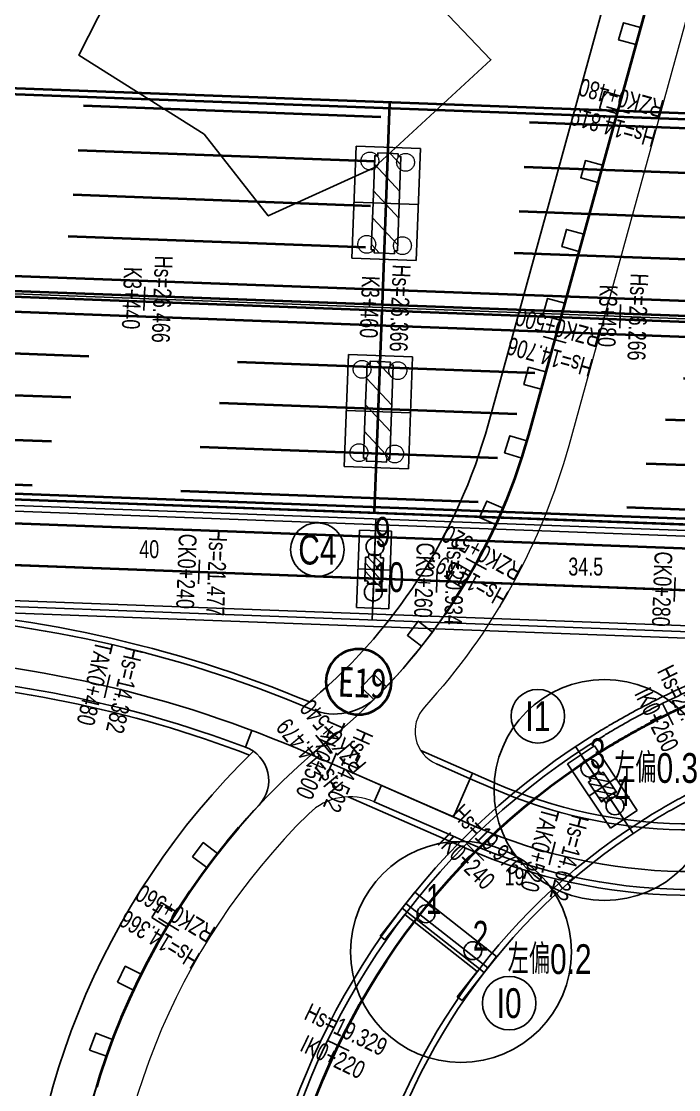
# Model space of a CAD drawing. Extents: x 0 to 558779, y 0 to 2762081.
# Drawn here: x 519651.9 to 519707.1, y 2757585.3 to 2757675 of the extents above; entities that cross this region are included whole.
import ezdxf
from ezdxf.enums import TextEntityAlignment as Align

# ---------------------------------------------------------------- set-up
doc = ezdxf.new("R2010")
doc.units = 0
doc.header["$LTSCALE"] = 20
for name, pattern in [('CENTER', [2, 1.25, -0.25, 0.25, -0.25]), ('DASHED', [19.05, 12.7, -6.35]), ('HIDDEN', [0.375, 0.25, -0.125])]:
    doc.linetypes.add(name, pattern=pattern)
for name, color, linetype in [('B-标线', 8, 'Continuous'), ('DL-中心线', 10, 'Continuous'), ('DL-人行道边线', 1, 'Continuous'), ('DL-树池', 110, 'Continuous'), ('DL-非机动车道边线', 6, 'Continuous'), ('K-控制', 230, 'Continuous'), ('L-主桥边线', 240, 'Continuous'), ('L-洛秀互通匝道边线', 140, 'Continuous'), ('L-辅路绿化带', 3, 'Continuous'), ('QL-主线桥墩', 191, 'Continuous'), ('QL-分孔线', 4, 'Continuous'), ('QL-墩号', 6, 'Continuous'), ('QL-桥墩', 191, 'Continuous'), ('QL-桥跨数值', 6, 'Continuous'), ('RD-红线', 230, 'Continuous'), ('XW_2022', 7, 'Continuous'), ('XW_A', 7, 'Continuous'), ('XW_C', 7, 'Continuous'), ('XW_I', 7, 'Continuous'), ('XW_RZ-海江左慢行', 7, 'Continuous'), ('XW_TA', 7, 'Continuous'), ('XW_海江大道（2000坐标）', 7, 'Continuous'), ('XW_红树林', 7, 'Continuous'), ('主线墩中心线', 6, 'Continuous'), ('主线墩号', 1, 'Continuous'), ('桩号-2022', 7, 'Continuous'), ('桩号-C', 7, 'Continuous'), ('桩号-I', 7, 'Continuous'), ('桩号-RZ-海江左慢行', 7, 'Continuous'), ('桩号-红树林', 7, 'Continuous'), ('点划线', 6, 'CENTER'), ('粗实线', 1, 'Continuous'), ('设计高-2022', 7, 'Continuous'), ('设计高-C', 7, 'Continuous'), ('设计高-I', 7, 'Continuous'), ('设计高-RZ-海江左慢行', 7, 'Continuous'), ('设计高-地面高-2022', 7, 'Continuous'), ('设计高-地面高-C', 7, 'Continuous'), ('设计高-地面高-I', 7, 'Continuous'), ('设计高-地面高-RZ-海江左慢行', 7, 'Continuous'), ('设计高-地面高-红树林', 7, 'Continuous'), ('设计高-红树林', 7, 'Continuous')]:
    doc.layers.add(name, color=color, linetype=linetype)
doc.layers.add('偏心', color=4, linetype='Continuous', plot=False)
doc.layers.add('坐标标注', color=6, linetype='Continuous', plot=False)
doc.layers.add('构造细实', color=5, linetype='Continuous', lineweight=15)
doc.layers.add('细虚线', color=2, linetype='DASHED', lineweight=15)
doc.styles.get("Standard").update_dxf_attribs({"font": 'fsdb_e.shx', "width": 0.7, "bigfont": 'hzdx.shx'})
doc.styles.add('仿宋', font='simfang_0.ttf', dxfattribs={"width": 0.8})
pattern_1 = [(0, (0, 2e-10), (0, 6.985), [5.08, -1.905]), (90, (0, 2e-10), (-6.985, 4e-16), [5.08, -1.905])]

# ---------------------------------------------------------------- blocks, each defined once
blk = doc.blocks.new('shuchi02')
at = {"layer": 'DL-树池', "color": 3}
blk.add_lwpolyline([(-0.75, 0), (0.75, 0), (0.75, -1.5), (-0.75, -1.5)], close=True, dxfattribs=at)
blk = doc.blocks.new('shuchi01')
at = {"layer": 'DL-树池', "color": 3}
blk.add_lwpolyline([(-0.75, 1.5), (0.75, 1.5), (0.75, 0), (-0.75, 0)], close=True, dxfattribs=at)
blk = doc.blocks.new('(9-1)8.5m花瓶墩单排桩2根1.5')
h = blk.add_hatch()
h.set_pattern_fill('ANGLE', color=256)
h.set_pattern_definition(pattern_1)
h.paths.add_polyline_path([(-1.25, -0.5), (-1.25, 0.5), (-1, 0.5), (-1, 0.75), (1, 0.75), (1, 0.5), (1.25, 0.5), (1.25, -0.5), (1, -0.5), (1, -0.75), (-1, -0.75), (-1, -0.5)])
h = blk.add_hatch()
h.set_pattern_fill('ANGLE', color=256)
h.set_pattern_definition(pattern_1)
h.paths.add_polyline_path([(-1.25, -0.5), (-1.25, 0.5), (-1, 0.5), (-1, 0.75), (1, 0.75), (1, 0.5), (1.25, 0.5), (1.25, -0.5), (1, -0.5), (1, -0.75), (-1, -0.75), (-1, -0.5)])
h = blk.add_hatch()
h.set_pattern_fill('ANSI31', color=3, scale=0.15)
h.paths.add_polyline_path([(-1.25, -0.5), (-1.25, 0.5), (-1, 0.5), (-1, 0.75), (1, 0.75), (1, 0.5), (1.25, 0.5), (1.25, -0.5), (1, -0.5), (1, -0.75), (-1, -0.75), (-1, -0.5)])
at = {"layer": 'QL-桥墩', "color": 1}
for p, q in [((-3.25, -1.35), (-3.25, 1.35)), ((-3.25, 1.35), (3.25, 1.35)), ((3.25, 1.35), (3.25, -1.35)), ((3.25, -1.35), (-3.25, -1.35))]:
    blk.add_line(p, q, dxfattribs=at)
at = {"layer": 'QL-桥墩', "color": 3, "linetype": 'CENTER'}
for p, q in [((0, -1.35), (0, 1.35)), ((3.25, 0), (-3.25, 0))]:
    blk.add_line(p, q, dxfattribs=at)
at = {"layer": 'QL-桥墩', "color": 1, "ltscale": 0.1}
blk.add_lwpolyline([(-1.25, -0.5), (-1.25, 0.5), (-1, 0.5), (-1, 0.75), (1, 0.75), (1, 0.5), (1.25, 0.5), (1.25, -0.5), (1, -0.5), (1, -0.75), (-1, -0.75), (-1, -0.5)], close=True, dxfattribs=at)
at = {"layer": 'QL-桥墩', "color": 3}
for centre in [(-1.9, 0), (1.9, 0)]:
    blk.add_circle(centre, 0.75, dxfattribs=at)
blk = doc.blocks.new('8.75米桩柱式台')
at = {"layer": 'QL-桥墩', "color": 1}
for p, q in [((4.375, 1.2), (-4.375, 1.2)), ((-4.375, 1.2), (-4.375, -0.5)), ((4.375, 1.2), (4.375, -0.5)), ((4.375, -0.5), (-4.375, -0.5))]:
    blk.add_line(p, q, dxfattribs=at)
at = {"layer": 'QL-桥墩', "color": 3}
for p, q in [((4.375, 0), (-4.375, 0)), ((-4.375, -0.5), (-4.375, -3.5)), ((3.875, -0.8), (-3.875, -0.8)), ((-3.875, -0.8), (-3.875, -3.5)), ((3.875, -0.8), (3.875, -3.5)), ((4.375, -0.5), (4.375, -3.5)), ((-3.875, -3.5), (-4.375, -3.5)), ((4.375, -3.5), (3.875, -3.5))]:
    blk.add_line(p, q, dxfattribs=at)
for centre in [(-2.5, 0.35), (2.5, 0.35)]:
    blk.add_circle(centre, 0.75, dxfattribs=at)
blk = doc.blocks.new('E12-E19')
at = {"layer": '构造细实'}
h = blk.add_hatch(dxfattribs=at)
h.set_pattern_fill('ANSI31', color=4, scale=50, style=0)
h.paths.add_polyline_path([(56099.2, 44434), (56494.2, 44434), (56889.2, 44434), (56889.2, 44459), (56914.2, 44459), (56914.2, 44544), (56914.2, 44629), (56889.2, 44629), (56889.2, 44654), (56494.2, 44654), (56099.2, 44654), (56099.2, 44629), (56074.2, 44629), (56074.2, 44544), (56074.2, 44459), (56099.2, 44459)])
at = {"layer": '粗实线'}
for p, q in [((56024.2, 44814), (56024.2, 44274)), ((56964.2, 44814), (56024.2, 44814)), ((56964.2, 44814), (56964.2, 44274)), ((56964.2, 44274), (56024.2, 44274))]:
    blk.add_line(p, q, dxfattribs=at)
at = {"layer": '粗实线', "color": 4}
for points in [[(56099.2, 44434), (56099.2, 44459), (56074.2, 44459), (56074.2, 44544), (56074.2, 44629), (56099.2, 44629), (56099.2, 44654)], [(56099.2, 44434), (56494.2, 44434), (56889.2, 44434), (56889.2, 44459), (56914.2, 44459), (56914.2, 44544), (56914.2, 44629), (56889.2, 44629), (56889.2, 44654), (56494.2, 44654), (56099.2, 44654)]]:
    blk.add_lwpolyline(points, dxfattribs=at)
at = {"layer": '细虚线', "ltscale": 5}
for centre in [(56144.2, 44694), (56844.2, 44694), (56144.2, 44394), (56844.2, 44394)]:
    blk.add_circle(centre, 75, dxfattribs=at)
blk = doc.blocks.new('40m水中墩')
at = {"layer": '点划线'}
for p, q in [((0.175, 4.697), (-0.175, -4.697)), ((-2.698, 0.101), (2.698, -0.101))]:
    blk.add_line(p, q, dxfattribs=at)
at = {"xscale": 0.01, "yscale": 0.01, "zscale": 0.01, "rotation": 87.8660175350608}
blk.add_blockref('E12-E19', (424.094, -581.137), dxfattribs=at)
blk = doc.blocks.new('标注墩')
at = {"layer": '主线墩号', "lineweight": 35}
blk.add_circle((0, -28.5), 5.5, dxfattribs=at)
blk = doc.blocks.new('主线桥墩10.09')
at = {"layer": 'L-主桥边线', "color": 3, "lineweight": 35}
for points in [[(1927.4958, -307.3726, 0.0200316), (2286.864, -335.2068), (3681.65, -387.174)], [(1927.5544, -306.876), (1927.5544, -306.876, 0.0200316), (2286.8826, -334.7071), (3681.6686, -386.6743)]]:
    blk.add_lwpolyline(points, format="xyb", dxfattribs=at)
at = {"layer": 'L-主桥边线', "lineweight": 35, "ltscale": 2, "flags": 128}
for points in [[(2502.1443, -325.7156), (2701.9882, -333.1614)], [(2356.2377, -354.8033), (3416.4211, -394.3038)]]:
    blk.add_lwpolyline(points, dxfattribs=at)
at = {"layer": '主线墩中心线', "linetype": 'CENTER', "lineweight": 35}
for p, q in [((2661.383, -348.6603), (2662.0159, -331.6721)), ((2660.7314, -366.1482), (2661.3644, -349.16))]:
    blk.add_line(p, q, dxfattribs=at)
at = {"layer": '主线墩号', "rotation": 0.000233533772675}
for p in [(2661.6995, -340.1662), (2661.0479, -357.6541)]:
    blk.add_blockref('40m水中墩', p, dxfattribs=at)
at = {"layer": '主线墩号', "lineweight": 35, "xscale": -0.5000000000020589, "yscale": 0.5, "zscale": 0.5, "rotation": 354.5955296351904}
blk.add_blockref('标注墩', (2660.7314, -366.1482), dxfattribs=at)
at = {"layer": '主线墩号', "lineweight": 35, "style": '仿宋', "width": 0.8}
blk.add_text('E19', height=2.5, rotation=357.768209, dxfattribs=at).set_placement((2659.6922, -380.3962), align=Align.MIDDLE_CENTER)

msp = doc.modelspace()

# ---------------------------------------------------------------- linework, layer by layer
at = {"layer": 'B-标线', "linetype": 'HIDDEN', "lineweight": 35, "ltscale": 5, "flags": 128}
for points in [[(516322.438, 2758316.933), (516956.171, 2758023.087, 0.079369), (517564.823, 2757850.856), (518947.799, 2757687.806, 0.020032), (519307.547, 2757659.942), (521003.552, 2757596.752)], [(516320.965, 2758313.758), (516954.699, 2758019.912, 0.079369), (517564.414, 2757847.38), (518947.39, 2757684.33, 0.020032), (519307.417, 2757656.444), (521003.422, 2757593.254)], [(516319.388, 2758310.356), (516953.121, 2758016.51, 0.079369), (517563.975, 2757843.656), (518946.951, 2757680.605, 0.020032), (519307.277, 2757652.697), (521003.282, 2757589.507)], [(516317.81, 2758306.954), (516951.544, 2758013.108, 0.079369), (517563.535, 2757839.932), (518946.511, 2757676.881, 0.020032), (519307.137, 2757648.95), (521003.142, 2757585.76)], [(518722.616, 2757735.5), (518950.258, 2757708.661, 0.020032), (519308.329, 2757680.927), (521004.334, 2757617.737)], [(518722.177, 2757731.776), (518949.819, 2757704.937, 0.020032), (519308.189, 2757677.18), (521004.194, 2757613.99)], [(518721.738, 2757728.051), (518949.38, 2757701.213, 0.020032), (519308.05, 2757673.433), (521004.055, 2757610.243)], [(518721.328, 2757724.575), (518948.97, 2757697.737, 0.020032), (519307.919, 2757669.935), (521003.924, 2757606.745)], [(519188.271, 2757654.447, 0.010322), (519373.607, 2757635.849, 0.008902), (519426.915, 2757632.563, 0.000139), (519427.753, 2757632.527, 0.000278), (519429.467, 2757632.454, 0.000278), (519431.233, 2757632.38, 0.000278), (519433.058, 2757632.307, 0.000278), (519434.946, 2757632.232, 0.000278), (519436.906, 2757632.157, 0.000278), (519438.947, 2757632.082, 0.000278), (519441.078, 2757632.005, 0.000278), (519443.313, 2757631.927, 0.000278), (519445.67, 2757631.847, 0.000278), (519448.17, 2757631.766, 0.000278), (519450.843, 2757631.681, 0.000278), (519453.731, 2757631.594, 0.000278), (519456.896, 2757631.501, 0.000262), (519460.228, 2757631.407, 0.000231), (519463.56, 2757631.316, 0.000201), (519466.892, 2757631.228, 0.00017), (519470.224, 2757631.143, 0.000139), (519473.556, 2757631.059, 0.000108), (519476.889, 2757630.978, 0.000077), (519480.221, 2757630.897, 0.000046), (519483.553, 2757630.817, 0.000015), (519486.886, 2757630.738, -0.000129), (519490.218, 2757630.658, -0.000386), (519493.55, 2757630.575, -0.000643), (519496.883, 2757630.485, -0.0009), (519500.214, 2757630.385, -0.001157), (519503.546, 2757630.271, -0.001415), (519506.877, 2757630.14, -0.001672), (519510.206, 2757629.988, -0.001929), (519513.535, 2757629.812, -0.002186), (519516.862, 2757629.609, -0.002315), (519520.021, 2757629.388, -0.002315), (519522.901, 2757629.159, -0.002315), (519525.565, 2757628.923, -0.002315), (519528.054, 2757628.678, -0.002315), (519530.398, 2757628.426, -0.002315), (519532.62, 2757628.167, -0.002315), (519534.736, 2757627.9, -0.002315), (519536.759, 2757627.625, -0.002315), (519538.7, 2757627.344, -0.002315), (519540.568, 2757627.055, -0.002315), (519542.37, 2757626.759, -0.002315), (519544.112, 2757626.457, -0.002315), (519545.799, 2757626.148, -0.001157), (519546.623, 2757625.991, -0.334212), (519691.822, 2757465.459, -0.003129), (519692.008, 2757463.245, -0.003215), (519692.166, 2757461.028, -0.003301), (519692.296, 2757458.81, -0.003387), (519692.395, 2757456.59, -0.003472), (519692.465, 2757454.369, -0.003558), (519692.503, 2757452.147, -0.003644), (519692.509, 2757449.925, -0.003729), (519692.482, 2757447.703, -0.003815), (519692.422, 2757445.481, -0.003858), (519692.328, 2757443.285, -0.003858), (519692.204, 2757441.137, -0.003858), (519692.049, 2757439.035, -0.003858), (519691.866, 2757436.975, -0.003858), (519691.655, 2757434.958, -0.003858), (519691.417, 2757432.98, -0.003858), (519691.153, 2757431.04, -0.003858), (519690.865, 2757429.138, -0.003858), (519690.552, 2757427.27, -0.003472), (519690.251, 2757425.619, -0.086909), (519675.628, 2757386.884, -0.003072), (519674.858, 2757385.6, -0.002733), (519674.138, 2757384.431, -0.002733), (519673.382, 2757383.234, -0.002733), (519672.588, 2757382.006, -0.002733), (519671.753, 2757380.744, -0.002733), (519670.871, 2757379.445, -0.002733), (519669.939, 2757378.102, -0.002733), (519668.95, 2757376.709, -0.002733), (519667.897, 2757375.261, -0.002733), (519666.77, 2757373.745, -0.002733), (519665.556, 2757372.151, -0.002733), (519664.24, 2757370.46, -0.002627), (519662.856, 2757368.722, -0.002416), (519661.455, 2757366.997, -0.002206), (519660.038, 2757365.285, -0.001995), (519658.607, 2757363.585, -0.001784), (519657.162, 2757361.896, -0.001573), (519655.707, 2757360.217, -0.001362), (519654.241, 2757358.547, -0.001152), (519652.768, 2757356.883, -0.000941), (519651.287, 2757355.226, -0.016372), (519621.173, 2757323.784, 0.019971), (519588.283, 2757288.944, -0.024373), (519547.78, 2757246.79)]]:
    msp.add_lwpolyline(points, format="xyb", dxfattribs=at)
at = {"layer": 'B-标线', "lineweight": 35, "flags": 128}
for points in [[(518725.387, 2757720.573), (518948.561, 2757694.261, 0.020032), (519307.789, 2757666.438), (521003.794, 2757603.247)], [(518725.036, 2757717.593), (518948.209, 2757691.282, 0.020032), (519307.677, 2757663.44), (521003.682, 2757600.25)], [(519541.787, 2757623.308, -0.002315), (519543.497, 2757623.011, -0.002315), (519545.153, 2757622.708, -0.001157), (519545.961, 2757622.554, -0.334212), (519688.336, 2757465.144, -0.003129)]]:
    msp.add_lwpolyline(points, format="xyb", dxfattribs=at)
at = {"layer": 'B-标线', "lineweight": 35, "ltscale": 5, "flags": 128}
for points in [[(519427.068, 2757636.06, 0.017754), (519533.308, 2757635.183, -0.016124), (519598.014, 2757634.86), (519726.918, 2757630.057)], [(519426.915, 2757632.563, 0.017754), (519533.404, 2757631.684, -0.016124), (519597.884, 2757631.362), (519726.787, 2757626.56)]]:
    msp.add_lwpolyline(points, format="xyb", dxfattribs=at)
at = {"layer": 'B-标线'}
msp.add_lwpolyline([(519688.224, 2757608.222), (519689.826, 2757611.887)], dxfattribs=at)
at = {"layer": 'DL-中心线', "linetype": 'CENTER', "lineweight": 35, "ltscale": 5, "flags": 128}
for points in [[(519972.856, 2758047.225), (519967.618, 2758032.372, -0.133108), (519905.246, 2757941.929), (519834.024, 2757881.645, 0.024432), (519798.335, 2757848.312), (519745.375, 2757793.77, 0.153187), (519723.827, 2757750.995, -0.026489), (519719.296, 2757730.309), (519694.524, 2757640.305, -0.156371), (519677.824, 2757614.75, 0.235802), (519655.675, 2757565.927), (519656.284, 2757549.573, 0.112526), (519662.027, 2757528.103, -0.110237), (519681.372, 2757457.065, -0.191127), (519652.574, 2757373.373, -0.021867), (519613.482, 2757331.648, 0.032779), (519560.053, 2757272.069, -0.037184), (519540.027, 2757250.129), (519529.545, 2757240.233, 0.002536), (519524.323, 2757235.253)], [(519188.271, 2757654.447, 0.010322), (519373.607, 2757635.849, 0.008902), (519426.915, 2757632.563, 0.000139), (519427.753, 2757632.527, 0.000278), (519429.467, 2757632.454, 0.000278), (519431.233, 2757632.38, 0.000278), (519433.058, 2757632.307, 0.000278), (519434.946, 2757632.232, 0.000278), (519436.906, 2757632.157, 0.000278), (519438.947, 2757632.082, 0.000278), (519441.078, 2757632.005, 0.000278), (519443.313, 2757631.927, 0.000278), (519445.67, 2757631.847, 0.000278), (519448.17, 2757631.766, 0.000278), (519450.843, 2757631.681, 0.000278), (519453.731, 2757631.594, 0.000278), (519456.896, 2757631.501, 0.000262), (519460.228, 2757631.407, 0.000231), (519463.56, 2757631.316, 0.000201), (519466.892, 2757631.228, 0.00017), (519470.224, 2757631.143, 0.000139), (519473.556, 2757631.059, 0.000108), (519476.889, 2757630.978, 0.000077), (519480.221, 2757630.897, 0.000046), (519483.553, 2757630.817, 0.000015), (519486.886, 2757630.738, -0.000129), (519490.218, 2757630.658, -0.000386), (519493.55, 2757630.575, -0.000643), (519496.883, 2757630.485, -0.0009), (519500.214, 2757630.385, -0.001157), (519503.546, 2757630.271, -0.001415), (519506.877, 2757630.14, -0.001672), (519510.206, 2757629.988, -0.001929), (519513.535, 2757629.812, -0.002186), (519516.862, 2757629.609, -0.002315), (519520.021, 2757629.388, -0.002315), (519522.901, 2757629.159, -0.002315), (519525.565, 2757628.923, -0.002315), (519528.054, 2757628.678, -0.002315), (519530.398, 2757628.426, -0.002315), (519532.62, 2757628.167, -0.002315), (519534.736, 2757627.9, -0.002315), (519536.759, 2757627.625, -0.002315), (519538.7, 2757627.344, -0.002315), (519540.568, 2757627.055, -0.002315), (519542.37, 2757626.759, -0.002315), (519544.112, 2757626.457, -0.002315), (519545.799, 2757626.148, -0.001157), (519546.623, 2757625.991, -0.334212), (519691.822, 2757465.459, -0.003129), (519692.008, 2757463.245, -0.003215), (519692.166, 2757461.028, -0.003301), (519692.296, 2757458.81, -0.003387), (519692.395, 2757456.59, -0.003472), (519692.465, 2757454.369, -0.003558), (519692.503, 2757452.147, -0.003644), (519692.509, 2757449.925, -0.003729), (519692.482, 2757447.703, -0.003815), (519692.422, 2757445.481, -0.003858), (519692.328, 2757443.285, -0.003858), (519692.204, 2757441.137, -0.003858), (519692.049, 2757439.035, -0.003858), (519691.866, 2757436.975, -0.003858), (519691.655, 2757434.958, -0.003858), (519691.417, 2757432.98, -0.003858), (519691.153, 2757431.04, -0.003858), (519690.865, 2757429.138, -0.003858), (519690.552, 2757427.27, -0.003472), (519690.251, 2757425.619, -0.086909), (519675.628, 2757386.884, -0.003072), (519674.858, 2757385.6, -0.002733), (519674.138, 2757384.431, -0.002733), (519673.382, 2757383.234, -0.002733), (519672.588, 2757382.006, -0.002733), (519671.753, 2757380.744, -0.002733), (519670.871, 2757379.445, -0.002733), (519669.939, 2757378.102, -0.002733), (519668.95, 2757376.709, -0.002733), (519667.897, 2757375.261, -0.002733), (519666.77, 2757373.745, -0.002733), (519665.556, 2757372.151, -0.002733), (519664.24, 2757370.46, -0.002627), (519662.856, 2757368.722, -0.002416), (519661.455, 2757366.997, -0.002206), (519660.038, 2757365.285, -0.001995), (519658.607, 2757363.585, -0.001784), (519657.162, 2757361.896, -0.001573), (519655.707, 2757360.217, -0.001362), (519654.241, 2757358.547, -0.001152), (519652.768, 2757356.883, -0.000941), (519651.287, 2757355.226, -0.016372), (519621.173, 2757323.784, 0.019971), (519588.283, 2757288.944, -0.024373), (519547.78, 2757246.79)], [(519426.915, 2757632.563, 0.017754), (519533.404, 2757631.684, -0.016124), (519597.884, 2757631.362), (520355.354, 2757603.14)], [(519804.057, 2757562.799, -0.001423), (519802.28, 2757559.34, -0.002267), (519800.478, 2757555.894, -0.003112), (519798.639, 2757552.467, -0.003956), (519796.751, 2757549.067, -0.004801), (519794.805, 2757545.701, -0.005646), (519792.788, 2757542.376, -0.00649), (519790.691, 2757539.101, -0.007335), (519788.505, 2757535.885, -0.00818), (519786.22, 2757532.738, -0.008602), (519783.937, 2757529.808, -0.008602), (519781.744, 2757527.183, -0.008602), (519779.617, 2757524.81, -0.008602), (519777.543, 2757522.65, -0.008602), (519775.511, 2757520.674, -0.008602), (519773.514, 2757518.862, -0.008602), (519771.546, 2757517.196, -0.008602), (519769.605, 2757515.664, -0.008602), (519767.686, 2757514.254, -0.008602), (519765.789, 2757512.958, -0.008602), (519763.912, 2757511.769, -0.008602), (519762.053, 2757510.679, -0.008402), (519760.256, 2757509.705, -0.967256), (519701.413, 2757614.212, -0.004051), (519702.254, 2757614.713, -0.008102), (519703.997, 2757615.696, -0.008102), (519705.825, 2757616.651, -0.008102), (519707.744, 2757617.575, -0.008102), (519709.761, 2757618.467, -0.008102), (519711.883, 2757619.324, -0.008102), (519714.119, 2757620.144, -0.008102), (519716.481, 2757620.925, -0.008102), (519718.984, 2757621.663, -0.008102), (519721.647, 2757622.355, -0.008102), (519724.493, 2757622.997, -0.008102), (519727.557, 2757623.584, -0.008102), (519730.886, 2757624.111, -0.008102), (519734.552, 2757624.57, -0.007652), (519738.423, 2757624.931, -0.006752), (519742.304, 2757625.181, -0.005851), (519746.19, 2757625.332, -0.004951), (519750.078, 2757625.4, -0.004051), (519753.967, 2757625.397, -0.003151), (519757.856, 2757625.339, -0.002251), (519761.743, 2757625.238, -0.00135), (519765.63, 2757625.11, -0.00045), (519769.516, 2757624.967)]]:
    msp.add_lwpolyline(points, format="xyb", dxfattribs=at)
at = {"layer": 'DL-人行道边线', "flags": 128}
for points in [[(519704.382, 2757689.313), (519691.149, 2757641.234, -0.156014), (519675.669, 2757617.508, -0.156014)], [(519671.407, 2757613.728, 0.212504), (519652.177, 2757565.797), (519652.787, 2757549.442, 0.112526), (519658.931, 2757526.47, -0.110237), (519677.876, 2757456.903, -0.191127), (519649.918, 2757375.652, -0.021867), (519611.035, 2757334.151, 0.032215), (519558.156, 2757275.319, 0.032215)]]:
    msp.add_lwpolyline(points, format="xyb", dxfattribs=at)
at = {"layer": 'DL-非机动车道边线', "flags": 128}
for points in [[(519706.972, 2757685.532), (519694.524, 2757640.305, -0.129121), (519681.784, 2757618.33, -0.129121)], [(519671.877, 2757609.215, 0.200313), (519655.675, 2757565.927), (519656.284, 2757549.573, 0.112526), (519662.027, 2757528.103, -0.110237), (519681.372, 2757457.065, -0.191127), (519652.574, 2757373.373, -0.021867), (519613.482, 2757331.648, 0.032779), (519560.053, 2757272.069, -0.037184), (519540.027, 2757250.129), (519529.545, 2757240.233, 0.002536), (519524.323, 2757235.253)]]:
    msp.add_lwpolyline(points, format="xyb", dxfattribs=at)
at = {"layer": 'DL-非机动车道边线'}
for centre, radius, start, end in [((519678.237, 2757621.854), 5, 247.15887, 315.18178), ((519669.689, 2757611.268), 3, 316.82528, 69.4199)]:
    msp.add_arc(centre, radius, start, end, dxfattribs=at)
at = {"layer": 'K-控制'}
msp.add_lwpolyline([(519659.14, 2757676.925), (519656.743, 2757672.164), (519667.264, 2757665.533), (519672.658, 2757658.669), (519681.528, 2757662.699), (519691.366, 2757671.783), (519686.615, 2757676.713)], dxfattribs=at)
at = {"layer": 'L-主桥边线', "lineweight": 35, "ltscale": 2}
msp.add_line((519377.728, 2757645.069), (520437.281, 2757605.592), dxfattribs=at)
at = {"layer": 'L-主桥边线', "lineweight": 35, "ltscale": 2, "flags": 128}
for points in [[(518705.379, 2757721.673), (518948.414, 2757693.019, 0.020032), (519307.742, 2757665.188), (520702.528, 2757613.221)], [(518705.32, 2757721.176), (518948.356, 2757692.523, 0.020032), (519307.724, 2757664.689), (520702.51, 2757612.722)]]:
    msp.add_lwpolyline(points, format="xyb", dxfattribs=at)
for points in [[(519523.004, 2757674.18), (519722.848, 2757666.734)], [(519522.985, 2757673.68), (519722.829, 2757666.234)], [(519377.747, 2757645.568), (520437.3, 2757606.091)]]:
    msp.add_lwpolyline(points, dxfattribs=at)
at = {"layer": 'L-洛秀互通匝道边线'}
for p, q in [((519670.744, 2757614.076), (519671.271, 2757615.481)), ((519681.562, 2757609.498), (519682.163, 2757610.872))]:
    msp.add_line(p, q, dxfattribs=at)
at = {"layer": 'L-洛秀互通匝道边线', "flags": 128}
for points in [[(519427.111, 2757637.059, 0.017754), (519533.281, 2757636.183, -0.016124), (519598.051, 2757635.859), (520329.653, 2757608.601)], [(519427.133, 2757637.559, 0.017754), (519533.268, 2757636.683, -0.016124), (519598.07, 2757636.359), (520329.672, 2757609.101)], [(519563.515, 2757629.052, -0.008592), (519597.772, 2757628.364), (519716.294, 2757623.948)], [(519563.516, 2757628.552, -0.008592), (519597.753, 2757627.865), (519716.275, 2757623.449)], [(519460.472, 2757623.233, 0.00985), (519499.723, 2757622.51, -0.038886), (519546.722, 2757618.91, 0.109726), (519566.846, 2757620.207, -0.080223), (519615.419, 2757626.205), (519639.973, 2757625.291, -0.0906), (519676.296, 2757617.246)], [(519460.491, 2757623.733, 0.00985), (519499.722, 2757623.01, -0.038886), (519546.798, 2757619.404, 0.109726), (519566.706, 2757620.688, -0.080223), (519615.438, 2757626.705), (519639.992, 2757625.79, -0.08959), (519676.106, 2757617.868)], [(519770.053, 2757514.122, -0.006572), (519768.553, 2757513.03, -0.008602), (519766.614, 2757511.705, -0.008602), (519764.693, 2757510.488, -0.008602), (519762.79, 2757509.372, -0.008402), (519760.948, 2757508.374, -0.967256), (519700.634, 2757615.493, -0.004051), (519701.496, 2757616.008, -0.008102), (519703.281, 2757617.015, -0.008102), (519705.153, 2757617.992, -0.008102), (519707.116, 2757618.937, -0.008102), (519709.177, 2757619.849, -0.008102), (519711.344, 2757620.724, -0.008102), (519713.625, 2757621.561, -0.008102), (519716.034, 2757622.357, -0.001179), (519716.403, 2757622.471, -0.001179)], [(519769.75, 2757514.52, -0.006554), (519768.264, 2757513.438, -0.008602), (519766.339, 2757512.123, -0.008602), (519764.432, 2757510.915, -0.008602), (519762.544, 2757509.808, -0.008402), (519760.717, 2757508.818, -0.967256), (519700.894, 2757615.066, -0.004051), (519701.749, 2757615.576, -0.008102), (519703.52, 2757616.575, -0.008102), (519705.377, 2757617.545, -0.008102), (519707.325, 2757618.483, -0.008102), (519709.372, 2757619.388, -0.008102), (519711.523, 2757620.257, -0.008102), (519713.79, 2757621.089, -0.008102), (519716.183, 2757621.879, -0.001179), (519716.55, 2757621.993, -0.001179)], [(519460.281, 2757618.237, 0.00985), (519499.729, 2757617.51, -0.038886), (519545.954, 2757613.969, 0.109726), (519568.242, 2757615.406, -0.080223), (519615.233, 2757621.209), (519639.787, 2757620.294, -0.080662), (519670.744, 2757614.076)], [(519460.262, 2757617.737, 0.00985), (519499.73, 2757617.01, -0.038886), (519545.877, 2757613.475, 0.109726), (519568.382, 2757614.926, -0.080223), (519615.214, 2757620.709), (519639.768, 2757619.794, -0.08208), (519671.085, 2757613.413)], [(519689.626, 2757611.429), (519691.509, 2757610.606, 0.19934), (519723.329, 2757610.014, -0.003484), (519724.675, 2757610.533, -0.003484)], [(519689.826, 2757611.887), (519691.709, 2757611.064, 0.19934), (519723.146, 2757610.479, -0.003484), (519724.498, 2757611, -0.003484)], [(519704.919, 2757608.443, -0.008046), (519706.453, 2757609.342, -0.007819), (519708.02, 2757610.195, -0.007592)], [(519705.179, 2757608.016, -0.008046), (519706.699, 2757608.907, -0.007819), (519708.252, 2757609.752, -0.007592)], [(519757.141, 2757515.694, -0.000001), (519757.141, 2757515.694, -0.967253), (519704.919, 2757608.443), (519704.919, 2757608.443)], [(519756.911, 2757516.137, -0.000001), (519756.911, 2757516.137, -0.967252), (519705.178, 2757608.016), (519705.179, 2757608.016)], [(519688.224, 2757608.222), (519690.107, 2757607.399, 0.19934), (519724.611, 2757606.757, -0.003484), (519725.911, 2757607.258)], [(519687.623, 2757606.848), (519689.506, 2757606.025, 0.19934), (519725.16, 2757605.361, -0.003484), (519726.441, 2757605.855, -0.003484)], [(519687.423, 2757606.39), (519689.306, 2757605.567, 0.19934), (519725.343, 2757604.896, -0.003484), (519726.618, 2757605.387, -0.003484)]]:
    msp.add_lwpolyline(points, format="xyb", dxfattribs=at)
for points in [[(519685.467, 2757613.793), (519689.826, 2757611.887)], [(519679.171, 2757612.18), (519688.224, 2757608.222)], [(519686.786, 2757612.671), (519689.626, 2757611.429)], [(519679.365, 2757609.912), (519687.423, 2757606.39)], [(519681.562, 2757609.498), (519687.623, 2757606.848)]]:
    msp.add_lwpolyline(points, dxfattribs=at)
at = {"layer": 'L-辅路绿化带', "lineweight": 0, "flags": 128}
for points in [[(519375.907, 2756956.026, -0.096845), (519606.732, 2757263.593, 0.125107), (519879.487, 2757672.743), (520150.421, 2758440.955)], [(519379.531, 2756954.334, -0.096831), (519609.412, 2757260.623, 0.125107), (519883.259, 2757671.413), (520154.193, 2758439.624)], [(519680.829, 2757309.735, 0.103682), (519897.405, 2757666.424), (520032.71, 2758050.068)], [(519711.06, 2757687.196), (519697.898, 2757639.376, -0.118746), (519685.775, 2757617.445, -0.118746)], [(519676.057, 2757608.485, 0.211049), (519659.173, 2757566.058), (519659.782, 2757549.703, 0.112526), (519665.123, 2757529.737, -0.110237), (519684.869, 2757457.227, -0.191127), (519655.231, 2757371.094, -0.021867), (519615.929, 2757329.146, 0.032779), (519562.807, 2757269.908, -0.037184), (519542.43, 2757247.584), (519531.947, 2757237.688, 0.002536), (519526.751, 2757232.732)]]:
    msp.add_lwpolyline(points, format="xyb", dxfattribs=at)
at = {"layer": 'L-辅路绿化带', "lineweight": 0}
for centre, radius, start, end in [((519687.988, 2757615.419), 3, 137.52363, 246.3866), ((519679.559, 2757604.916), 5, 66.3866, 134.46465)]:
    msp.add_arc(centre, radius, start, end, dxfattribs=at)
at = {"layer": 'QL-分孔线'}
for p, q in [((519681.705, 2757633.243), (519681.388, 2757624.749)), ((519698.472, 2757614.117), (519703.324, 2757606.835))]:
    msp.add_line(p, q, dxfattribs=at)
at = {"layer": 'QL-墩号'}
for centre in [(519676.779, 2757630.658), (519695.304, 2757616.671), (519692.892, 2757592.586)]:
    msp.add_circle(centre, 2.25, dxfattribs=at)
at = {"layer": 'RD-红线'}
msp.add_lwpolyline([(519888.581, 2757616.479), (519640.212, 2757625.732, 0.12524)], format="xyb", dxfattribs=at)
at = {"layer": 'XW_2022', "color": 4}
msp.add_line((519307.733, 2757664.939), (520743.918, 2757611.429), dxfattribs=at)
msp.add_line((519307.733, 2757664.939), (520743.918, 2757611.429), dxfattribs=at)
at = {"layer": 'XW_A', "color": 2}
msp.add_arc((519512.554, 2757449.245), 180, 5.16833, 79.08939, dxfattribs=at)
msp.add_arc((519512.554, 2757449.245), 180, 5.16833, 79.08939, dxfattribs=at)
at = {"layer": 'XW_C', "color": 4}
msp.add_line((519597.884, 2757631.362), (520355.354, 2757603.14), dxfattribs=at)
msp.add_line((519597.884, 2757631.362), (520355.354, 2757603.14), dxfattribs=at)
at = {"layer": 'XW_I', "color": 6, "flags": 128}
msp.add_lwpolyline([(519701.413, 2757614.212, -0.000325), (519701.48, 2757614.252, -0.00373), (519702.255, 2757614.714, -0.005275), (519703.38, 2757615.357, -0.005175), (519704.519, 2757615.977, -0.005075), (519705.67, 2757616.573, -0.004975), (519706.832, 2757617.146, -0.004875), (519708.006, 2757617.695, -0.004775)], format="xyb", dxfattribs=at)
msp.add_lwpolyline([(519701.413, 2757614.212, -0.000325), (519701.48, 2757614.252, -0.00373), (519702.255, 2757614.714, -0.005275), (519703.38, 2757615.357, -0.005175), (519704.519, 2757615.977, -0.005075), (519705.67, 2757616.573, -0.004975), (519706.832, 2757617.146, -0.004875), (519708.006, 2757617.695, -0.004775)], format="xyb", dxfattribs=at)
at = {"layer": 'XW_I', "color": 2}
msp.add_arc((519732.574, 2757562.938), 60, 121.28879, 297.47447, dxfattribs=at)
msp.add_arc((519732.574, 2757562.938), 60, 121.28879, 297.47447, dxfattribs=at)
at = {"layer": 'XW_RZ-海江左慢行', "color": 4}
msp.add_line((519719.296, 2757730.309), (519694.524, 2757640.305), dxfattribs=at)
msp.add_line((519719.296, 2757730.309), (519694.524, 2757640.305), dxfattribs=at)
at = {"layer": 'XW_RZ-海江左慢行', "color": 2}
for centre, radius, start, end in [((519646.316, 2757653.573), 50, 309.06168, 344.6113), ((519646.316, 2757653.573), 50, 309.06168, 344.6113), ((519715.633, 2757568.162), 60, 129.06168, 182.13402), ((519715.633, 2757568.162), 60, 129.06168, 182.13402)]:
    msp.add_arc(centre, radius, start, end, dxfattribs=at)
at = {"layer": 'XW_TA', "color": 4}
msp.add_line((519676.176, 2757613.489), (519690.107, 2757607.399), dxfattribs=at)
msp.add_line((519676.176, 2757613.489), (519690.107, 2757607.399), dxfattribs=at)
at = {"layer": 'XW_TA', "color": 2}
for centre, radius, start, end in [((519636.12, 2757521.862), 100, 66.3866, 87.86625), ((519636.12, 2757521.862), 100, 66.3866, 87.86625), ((519708.132, 2757648.631), 45, 246.3866, 291.48086), ((519708.132, 2757648.631), 45, 246.3866, 291.48086)]:
    msp.add_arc(centre, radius, start, end, dxfattribs=at)
at = {"layer": 'XW_海江大道（2000坐标）', "color": 2}
msp.add_arc((518938.306, 2758004.68), 1000, 312.049004, 340.573195, dxfattribs=at)
msp.add_arc((518938.306, 2758004.68), 1000, 312.049004, 340.573195, dxfattribs=at)
at = {"layer": 'XW_红树林', "color": 4}
msp.add_line((519676.176, 2757613.489), (519690.107, 2757607.399), dxfattribs=at)
at = {"layer": 'XW_红树林', "color": 2}
for centre, radius, start, end in [((519636.12, 2757521.862), 100, 66.3866, 87.86625), ((519708.132, 2757648.631), 45, 246.3866, 291.48086)]:
    msp.add_arc(centre, radius, start, end, dxfattribs=at)
at = {"layer": '偏心'}
for centre in [(519700.898, 2757610.476), (519688.844, 2757596.884)]:
    msp.add_circle(centre, 9.278, dxfattribs=at)
at = {"layer": '设计高-地面高-2022'}
for p, q in [((519662.285, 2757652.729), (519662.21, 2757650.731)), ((519682.271, 2757651.985), (519682.196, 2757649.986)), ((519702.257, 2757651.24), (519702.182, 2757649.241))]:
    msp.add_line(p, q, dxfattribs=at)
at = {"layer": '设计高-地面高-C'}
for p, q in [((519666.866, 2757629.793), (519666.792, 2757627.794)), ((519686.852, 2757629.048), (519686.778, 2757627.05)), ((519706.838, 2757628.304), (519706.764, 2757626.305))]:
    msp.add_line(p, q, dxfattribs=at)
at = {"layer": '设计高-地面高-I'}
for p, q in [((519705.791, 2757617.751), (519706.676, 2757615.957)), ((519689.338, 2757605.969), (519690.756, 2757604.558)), ((519677.639, 2757589.454), (519679.44, 2757588.584))]:
    msp.add_line(p, q, dxfattribs=at)
at = {"layer": '设计高-地面高-RZ-海江左慢行'}
for p, q in [((519702.991, 2757667.3), (519701.062, 2757667.83)), ((519697.683, 2757648.017), (519695.755, 2757648.547)), ((519690.997, 2757628.984), (519689.245, 2757629.948)), ((519677.92, 2757613.534), (519676.641, 2757615.072)), ((519665.15, 2757598.697), (519663.439, 2757599.732))]:
    msp.add_line(p, q, dxfattribs=at)
at = {"layer": '设计高-地面高-红树林'}
for p, q in [((519659.34, 2757620.157), (519658.88, 2757618.211)), ((519678.395, 2757613.611), (519677.594, 2757611.778)), ((519696.759, 2757606.127), (519696.242, 2757604.195))]:
    msp.add_line(p, q, dxfattribs=at)

# ---------------------------------------------------------------- block references
at = {"layer": 'DL-树池'}
for name, p, rotation in [('shuchi02', (519703.734, 2757673.77), 254.611297995146), ('shuchi02', (519702.142, 2757667.985), 254.611297995146), ('shuchi02', (519700.55, 2757662.2), 254.611297995146), ('shuchi02', (519698.958, 2757656.415), 254.611297995146), ('shuchi02', (519697.366, 2757650.631), 254.611297995146), ('shuchi02', (519695.773, 2757644.846), 254.611297995146), ('shuchi02', (519694.165, 2757639.065), 253.1328351191679), ('shuchi02', (519692.084, 2757633.442), 246.2573415775866), ('shuchi02', (519689.345, 2757628.107), 239.3818480360053), ('shuchi02', (519685.987, 2757623.139), 232.5063544944241), ('shuchi02', (519682.059, 2757618.609), 225.6308609528429), ('shuchi01', (519667.934, 2757604.559), 52.65470918547927), ('shuchi01', (519664.538, 2757599.615), 58.38428713683224), ('shuchi01', (519661.654, 2757594.357), 64.11386508818521), ('shuchi01', (519659.308, 2757588.837), 69.84344303953819)]:
    msp.add_blockref(name, p, dxfattribs=dict(at, rotation=rotation))
at = {"layer": 'QL-主线桥墩'}
msp.add_blockref('主线桥墩10.09', (517020.86, 2757999.896), dxfattribs=at)
at = {"layer": 'QL-桥墩', "lineweight": 35}
for p, rotation in [((519681.547, 2757628.996), 87.86625112163902), ((519700.731, 2757610.726), 123.6772740011899)]:
    msp.add_blockref('(9-1)8.5m花瓶墩单排桩2根1.5', p, dxfattribs=dict(at, rotation=rotation))
at = {"layer": 'QL-桥墩', "rotation": 321.8209375295687}
msp.add_blockref('8.75米桩柱式台', (519687.656, 2757598.259), dxfattribs=at)

# ---------------------------------------------------------------- texts
at = {"layer": 'QL-墩号', "width": 0.75}
for s, p in [('C4', (519676.779, 2757630.658)), ('I1', (519695.304, 2757616.671)), ('I0', (519692.892, 2757592.586))]:
    msp.add_text(s, height=2.5, dxfattribs=at).set_placement(p, align=Align.MIDDLE_CENTER)
at = {"layer": 'QL-桥跨数值', "lineweight": 35, "width": 0.75}
for s, p in [('40', (519662.653, 2757629.497)), ('40', (519662.653, 2757629.497)), ('34.5', (519699.328, 2757628.033)), ('34.5', (519699.328, 2757628.033)), ('19', (519693.348, 2757602.029))]:
    msp.add_text(s, height=1.5, dxfattribs=at).set_placement(p, align=Align.BOTTOM_CENTER)
at = {"layer": '偏心', "width": 0.75}
for s, p in [('左偏0.3', (519705.24, 2757612.326)), ('左偏0.2', (519696.293, 2757596.279))]:
    msp.add_text(s, height=2.5, dxfattribs=at).set_placement(p, align=Align.MIDDLE_CENTER)
at = {"layer": '坐标标注', "width": 0.7}
for s, p in [('9', (519681.617, 2757630.894)), ('10', (519681.476, 2757627.097)), ('3', (519699.678, 2757612.307)), ('4', (519701.785, 2757609.144)), ('1', (519685.907, 2757600.079)), ('2', (519689.837, 2757596.989))]:
    msp.add_text(s, height=2.5, dxfattribs=at).set_placement(p)
at = {"layer": '桩号-2022', "width": 0.75}
for s, p in [('K3+440', (519661.948, 2757651.741)), ('K3+460', (519681.934, 2757650.997)), ('K3+480', (519701.92, 2757650.252))]:
    msp.add_text(s, height=1.5, rotation=267.86625, dxfattribs=at).set_placement(p, align=Align.TOP_CENTER)
at = {"layer": '桩号-C', "width": 0.75}
for s, p in [('CK0+240', (519666.529, 2757628.805)), ('CK0+260', (519686.515, 2757628.06)), ('CK0+280', (519706.501, 2757627.315))]:
    msp.add_text(s, height=1.5, rotation=267.86625, dxfattribs=at).set_placement(p, align=Align.TOP_CENTER)
at = {"layer": '桩号-I', "width": 0.75}
for s, rotation, p in [('IK0+260', 296.24408, (519705.964, 2757616.721)), ('IK0+240', 315.13643, (519689.835, 2757605.051)), ('IK0+220', 334.23502, (519678.409, 2757588.749))]:
    msp.add_text(s, height=1.5, rotation=rotation, dxfattribs=at).set_placement(p, align=Align.TOP_CENTER)
at = {"layer": '桩号-RZ-海江左慢行', "width": 0.75}
for s, rotation, p in [('RZK0+480', 164.6113, (519702.106, 2757667.854)), ('RZK0+500', 164.6113, (519696.799, 2757648.571)), ('RZK0+520', 151.17429, (519690.265, 2757629.729)), ('RZK0+540', 129.7331, (519677.511, 2757614.495)), ('RZK0+560', 148.8317, (519664.45, 2757599.471))]:
    msp.add_text(s, height=1.5, rotation=rotation, dxfattribs=at).set_placement(p, align=Align.TOP_CENTER)
at = {"layer": '桩号-红树林', "width": 0.75}
for s, rotation, p in [('TAK0+480', 256.70878, (519658.818, 2757619.253)), ('TAK0+500', 246.3866, (519677.719, 2757612.815)), ('TAK0+520', 255.0196, (519696.21, 2757605.238))]:
    msp.add_text(s, height=1.5, rotation=rotation, dxfattribs=at).set_placement(p, align=Align.TOP_CENTER)
at = {"layer": '设计高-2022', "width": 0.75}
for s, p in [('Hs=26.466', (519662.547, 2757651.719)), ('Hs=26.366', (519682.533, 2757650.974)), ('Hs=26.266', (519702.519, 2757650.23))]:
    msp.add_text(s, height=1.5, rotation=267.86625, dxfattribs=at).set_placement(p, align=Align.BOTTOM_CENTER)
at = {"layer": '设计高-C', "width": 0.75}
for s, p in [('Hs=21.477', (519667.129, 2757628.782)), ('Hs=20.934', (519687.115, 2757628.038))]:
    msp.add_text(s, height=1.5, rotation=267.86625, dxfattribs=at).set_placement(p, align=Align.BOTTOM_CENTER)
at = {"layer": '设计高-I', "width": 0.75}
for s, rotation, p in [('Hs=20.433', 296.24408, (519706.503, 2757616.987)), ('Hs=19.976', 315.13643, (519690.259, 2757605.476)), ('Hs=19.329', 334.23502, (519678.67, 2757589.289))]:
    msp.add_text(s, height=1.5, rotation=rotation, dxfattribs=at).set_placement(p, align=Align.BOTTOM_CENTER)
at = {"layer": '设计高-RZ-海江左慢行', "width": 0.75}
for s, rotation, p in [('Hs=14.819', 164.6113, (519701.947, 2757667.276)), ('Hs=14.706', 164.6113, (519696.64, 2757647.993)), ('Hs=14.593', 151.17429, (519689.976, 2757629.203)), ('Hs=14.479', 129.7331, (519677.05, 2757614.112)), ('Hs=14.366', 148.8317, (519664.139, 2757598.958))]:
    msp.add_text(s, height=1.5, rotation=rotation, dxfattribs=at).set_placement(p, align=Align.BOTTOM_CENTER)
at = {"layer": '设计高-红树林', "width": 0.75}
for s, rotation, p in [('Hs=14.382', 256.70878, (519659.402, 2757619.115)), ('Hs=14.502', 246.3866, (519678.269, 2757612.574)), ('Hs=14.622', 255.0196, (519696.79, 2757605.083))]:
    msp.add_text(s, height=1.5, rotation=rotation, dxfattribs=at).set_placement(p, align=Align.BOTTOM_CENTER)

doc.saveas('drawing.dxf')
